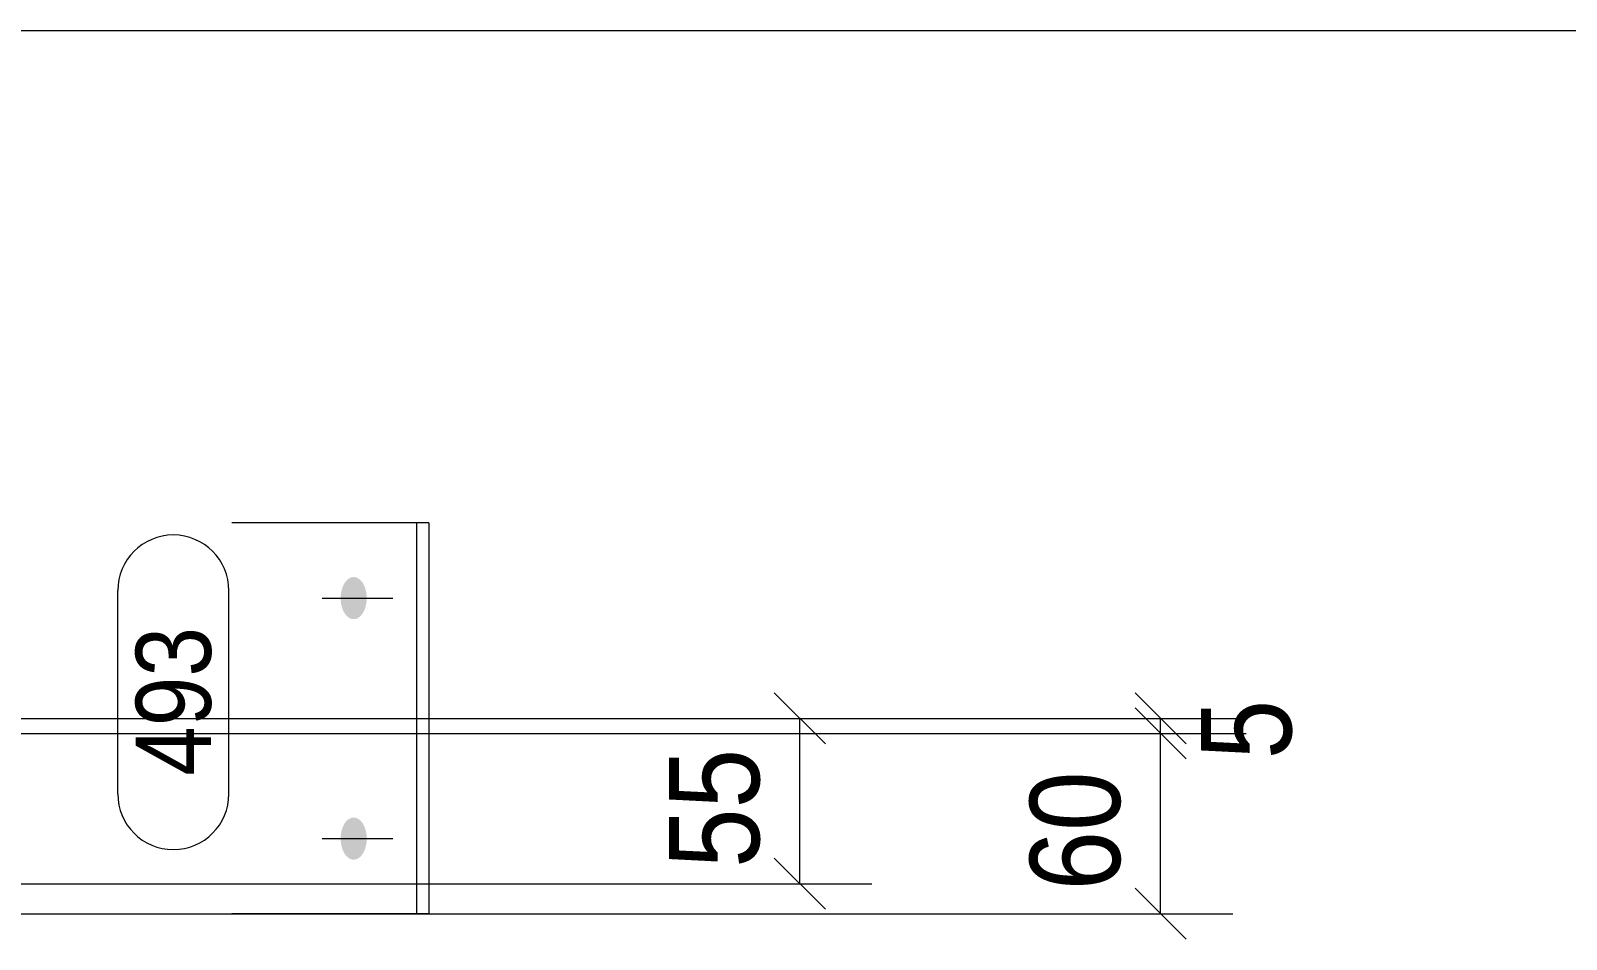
# Model space of a CAD drawing. Header units: millimetres. Extents: x 2 to 579, y 1 to 825.
# Drawn here: x 306.6 to 357.7, y 794.8 to 825 of the extents above; entities that cross this region are included whole.
import ezdxf

# ---------------------------------------------------------------- set-up
doc = ezdxf.new("R2010")
doc.units = ezdxf.units.MM
doc.linetypes.add('XKITLINE00', pattern=[0])
for name, color, linetype, lineweight in [('Bolt', 3, 'Continuous', 0), ('Dimensions', 7, 'Continuous', 0), ('DrawingSheet', 5, 'Continuous', 0), ('Part', 2, 'Continuous', 0), ('PartMark', 7, 'Continuous', 0)]:
    doc.layers.add(name, color=color, linetype=linetype, lineweight=lineweight)
doc.styles.add('ARIAL', font='ARIAL.TTF')

# ---------------------------------------------------------------- blocks, each defined once
blk = doc.blocks.new('*A89')
at = {"layer": 'Bolt'}
blk.add_hatch(color=3, dxfattribs=at).paths.add_polyline_path([(317.755, 798.091), (317.754, 798.057), (317.751, 798.023), (317.748, 797.989), (317.743, 797.956), (317.737, 797.923), (317.731, 797.89), (317.723, 797.858), (317.714, 797.827), (317.705, 797.796), (317.694, 797.766), (317.683, 797.737), (317.671, 797.709), (317.658, 797.682), (317.644, 797.656), (317.629, 797.631), (317.614, 797.607), (317.597, 797.585), (317.581, 797.564), (317.563, 797.544), (317.545, 797.525), (317.527, 797.509), (317.508, 797.493), (317.488, 797.479), (317.469, 797.467), (317.448, 797.456), (317.428, 797.447), (317.407, 797.439), (317.386, 797.433), (317.365, 797.429), (317.344, 797.427), (317.323, 797.426), (317.301, 797.427), (317.28, 797.429), (317.259, 797.433), (317.238, 797.439), (317.217, 797.447), (317.197, 797.456), (317.177, 797.467), (317.157, 797.479), (317.137, 797.493), (317.118, 797.509), (317.1, 797.525), (317.082, 797.544), (317.064, 797.564), (317.048, 797.585), (317.031, 797.607), (317.016, 797.631), (317.001, 797.656), (316.988, 797.682), (316.974, 797.709), (316.962, 797.737), (316.951, 797.766), (316.94, 797.796), (316.931, 797.827), (316.922, 797.858), (316.914, 797.89), (316.908, 797.923), (316.902, 797.956), (316.897, 797.989), (316.894, 798.023), (316.891, 798.057), (316.89, 798.091), (316.889, 798.126), (316.89, 798.16), (316.891, 798.194), (316.894, 798.229), (316.897, 798.262), (316.902, 798.296), (316.908, 798.329), (316.914, 798.362), (316.922, 798.394), (316.931, 798.425), (316.94, 798.456), (316.951, 798.486), (316.962, 798.515), (316.974, 798.543), (316.988, 798.57), (317.001, 798.596), (317.016, 798.621), (317.031, 798.645), (317.048, 798.667), (317.064, 798.688), (317.082, 798.708), (317.1, 798.726), (317.118, 798.743), (317.137, 798.759), (317.157, 798.773), (317.177, 798.785), (317.197, 798.796), (317.217, 798.805), (317.238, 798.812), (317.259, 798.818), (317.28, 798.822), (317.301, 798.825), (317.323, 798.826), (317.344, 798.825), (317.365, 798.822), (317.386, 798.818), (317.407, 798.812), (317.428, 798.805), (317.448, 798.796), (317.469, 798.785), (317.488, 798.773), (317.508, 798.759), (317.527, 798.743), (317.545, 798.726), (317.563, 798.708), (317.581, 798.688), (317.597, 798.667), (317.614, 798.645), (317.629, 798.621), (317.644, 798.596), (317.658, 798.57), (317.671, 798.543), (317.683, 798.515), (317.694, 798.486), (317.705, 798.456), (317.714, 798.425), (317.723, 798.394), (317.731, 798.362), (317.737, 798.329), (317.743, 798.296), (317.748, 798.262), (317.751, 798.229), (317.754, 798.194), (317.755, 798.16), (317.756, 798.126)], flags=17)
at = {"layer": 'Bolt', "color": 3, "linetype": 'XKITLINE00', "lineweight": 0}
blk.add_line((316.27, 798.126), (318.626, 798.126), dxfattribs=at)
blk = doc.blocks.new('*A90')
at = {"layer": 'Bolt'}
blk.add_hatch(color=3, dxfattribs=at).paths.add_polyline_path([(317.755, 806.091), (317.754, 806.057), (317.751, 806.023), (317.748, 805.989), (317.743, 805.956), (317.737, 805.923), (317.731, 805.89), (317.723, 805.858), (317.714, 805.827), (317.705, 805.796), (317.694, 805.766), (317.683, 805.737), (317.671, 805.709), (317.658, 805.682), (317.644, 805.656), (317.629, 805.631), (317.614, 805.607), (317.597, 805.585), (317.581, 805.564), (317.563, 805.544), (317.545, 805.525), (317.527, 805.509), (317.508, 805.493), (317.488, 805.479), (317.469, 805.467), (317.448, 805.456), (317.428, 805.447), (317.407, 805.439), (317.386, 805.433), (317.365, 805.429), (317.344, 805.427), (317.323, 805.426), (317.301, 805.427), (317.28, 805.429), (317.259, 805.433), (317.238, 805.439), (317.217, 805.447), (317.197, 805.456), (317.177, 805.467), (317.157, 805.479), (317.137, 805.493), (317.118, 805.509), (317.1, 805.525), (317.082, 805.544), (317.064, 805.564), (317.048, 805.585), (317.031, 805.607), (317.016, 805.631), (317.001, 805.656), (316.988, 805.682), (316.974, 805.709), (316.962, 805.737), (316.951, 805.766), (316.94, 805.796), (316.931, 805.827), (316.922, 805.858), (316.914, 805.89), (316.908, 805.923), (316.902, 805.956), (316.897, 805.989), (316.894, 806.023), (316.891, 806.057), (316.89, 806.091), (316.889, 806.126), (316.89, 806.16), (316.891, 806.194), (316.894, 806.229), (316.897, 806.262), (316.902, 806.296), (316.908, 806.329), (316.914, 806.362), (316.922, 806.394), (316.931, 806.425), (316.94, 806.456), (316.951, 806.486), (316.962, 806.515), (316.974, 806.543), (316.988, 806.57), (317.001, 806.596), (317.016, 806.621), (317.031, 806.645), (317.048, 806.667), (317.064, 806.688), (317.082, 806.708), (317.1, 806.726), (317.118, 806.743), (317.137, 806.759), (317.157, 806.773), (317.177, 806.785), (317.197, 806.796), (317.217, 806.805), (317.238, 806.812), (317.259, 806.818), (317.28, 806.822), (317.301, 806.825), (317.323, 806.826), (317.344, 806.825), (317.365, 806.822), (317.386, 806.818), (317.407, 806.812), (317.428, 806.805), (317.448, 806.796), (317.469, 806.785), (317.488, 806.773), (317.508, 806.759), (317.527, 806.743), (317.545, 806.726), (317.563, 806.708), (317.581, 806.688), (317.597, 806.667), (317.614, 806.645), (317.629, 806.621), (317.644, 806.596), (317.658, 806.57), (317.671, 806.543), (317.683, 806.515), (317.694, 806.486), (317.705, 806.456), (317.714, 806.425), (317.723, 806.394), (317.731, 806.362), (317.737, 806.329), (317.743, 806.296), (317.748, 806.262), (317.751, 806.229), (317.754, 806.194), (317.755, 806.16), (317.756, 806.126)], flags=17)
at = {"layer": 'Bolt', "color": 3, "linetype": 'XKITLINE00', "lineweight": 0}
blk.add_line((316.27, 806.126), (318.626, 806.126), dxfattribs=at)
blk = doc.blocks.new('*A96')
at = {"layer": 'Part', "color": 2, "linetype": 'XKITLINE00', "lineweight": 0}
for p, q in [((319.82, 808.626), (313.273, 808.626)), ((319.428, 795.626), (319.428, 808.626)), ((319.82, 808.626), (319.82, 795.626)), ((319.82, 795.626), (313.273, 795.626))]:
    blk.add_line(p, q, dxfattribs=at)
blk = doc.blocks.new('*A106')
at = {"layer": 'DrawingSheet', "color": 5, "linetype": 'XKITLINE00', "lineweight": 0}
blk.add_line((579, 825), (5, 825), dxfattribs=at)
blk = doc.blocks.new('*A226')
at = {"layer": 'Dimensions', "color": 7, "linetype": 'XKITLINE00', "lineweight": 0}
for p, q in [((343.316, 802.474), (345.013, 800.777)), ((306.241, 801.626), (346.565, 801.626)), ((344.165, 795.626), (344.165, 801.626)), ((343.316, 796.474), (345.013, 794.777)), ((289.872, 795.626), (346.565, 795.626))]:
    blk.add_line(p, q, dxfattribs=at)
at = {"layer": 'Dimensions', "color": 3}
for p in [(344.165, 801.626), (344.165, 795.626)]:
    blk.add_point(p, dxfattribs=at)
at = {"layer": 'Dimensions', "color": 3, "style": 'ARIAL', "width": 0.85}
blk.add_text('60', height=3, rotation=90.0002, dxfattribs=at).set_placement((342.815, 796.401))
blk = doc.blocks.new('*A227')
at = {"layer": 'Dimensions', "color": 7, "linetype": 'XKITLINE00', "lineweight": 0}
for p, q in [((343.316, 802.974), (345.013, 801.277)), ((293.816, 802.126), (347.015, 802.126)), ((343.316, 802.474), (345.013, 800.777)), ((344.165, 801.626), (344.165, 802.126)), ((306.241, 801.626), (347.015, 801.626))]:
    blk.add_line(p, q, dxfattribs=at)
at = {"layer": 'Dimensions', "color": 3}
for p in [(344.165, 802.126), (344.165, 801.626)]:
    blk.add_point(p, dxfattribs=at)
at = {"layer": 'Dimensions', "color": 3, "style": 'ARIAL', "width": 0.85}
blk.add_text('5', height=3, rotation=90.0002, dxfattribs=at).set_placement((348.515, 800.763))
blk = doc.blocks.new('*A229')
at = {"layer": 'Dimensions', "color": 7, "linetype": 'XKITLINE00', "lineweight": 0}
for p, q in [((331.316, 802.974), (333.013, 801.277)), ((236.514, 802.126), (334.565, 802.126)), ((332.165, 796.626), (332.165, 802.126)), ((331.316, 797.474), (333.013, 795.777)), ((179.336, 796.626), (334.565, 796.626))]:
    blk.add_line(p, q, dxfattribs=at)
at = {"layer": 'Dimensions', "color": 3}
for p in [(332.165, 802.126), (332.165, 796.626)]:
    blk.add_point(p, dxfattribs=at)
at = {"layer": 'Dimensions', "color": 3, "style": 'ARIAL', "width": 0.85}
blk.add_text('55', height=3, rotation=90.0002, dxfattribs=at).set_placement((330.815, 797.151))
blk = doc.blocks.new('*A241')
at = {"layer": 'PartMark', "color": 7, "linetype": 'XKITLINE00', "lineweight": 0}
for p, q in [((309.473, 799.613), (309.473, 806.376)), ((313.173, 799.613), (313.173, 806.376))]:
    blk.add_line(p, q, dxfattribs=at)
for centre, start, end in [((311.323, 806.376), 0, 180), ((311.323, 799.613), 180, 0)]:
    blk.add_arc(centre, 1.85, start, end, dxfattribs=at)
at = {"layer": 'PartMark', "color": 3, "style": 'ARIAL', "width": 0.85}
blk.add_text('493', height=2.5, rotation=90.0002, dxfattribs=at).set_placement((312.573, 800.213))

msp = doc.modelspace()

# ---------------------------------------------------------------- block references
at = {"lineweight": 0}
for name in ['*A106', '*A241', '*A96', '*A90', '*A229', '*A227', '*A226', '*A89']:
    msp.add_blockref(name, (0, 0), dxfattribs=at)

doc.saveas('drawing.dxf')
